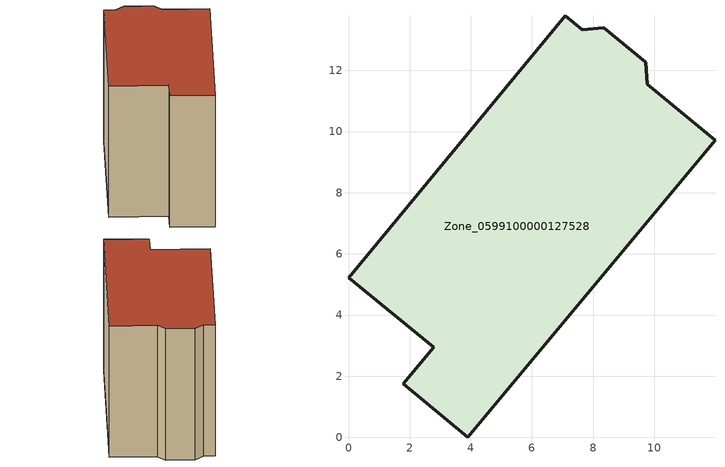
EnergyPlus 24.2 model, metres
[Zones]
Zone_0599100000127528
 floor ground (C_G): 1.79,1.76 2.78,2.94 0,5.23 7.09,13.79 7.64,13.33 8.34,13.39 9.71,12.27 9.77,11.55 11.98,9.71 3.9,0 z0
 wall outside (C_F): 2.78,2.94 1.79,1.76 3.9,0 11.98,9.71 9.77,11.55 9.71,12.27 8.34,13.39 7.64,13.33 7.09,13.79 0,5.23 2.78,2.94 z0:8.62
 roof outside (C_R): 7.09,13.79 0,5.23 2.78,2.94 1.79,1.76 3.9,0 11.98,9.71 9.77,11.55 9.71,12.27 8.34,13.39 7.64,13.33 z8.62
[BUILDING]
Pand.0599100000127528: North Axis=0; Terrain=City; Loads Convergence Tolerance Value=0.04; Temperature Convergence Tolerance Value=0.4; Solar Distribution=FullExterior; Maximum Number of Warmup Days=25; Minimum Number of Warmup Days=1
[Site:Location]
Rotterdam.The.Hague.AP_ZH_NLD Design_Conditions: Latitude=51.96; Longitude=4.45; Time Zone=1; Elevation=-4.5
[SITE:GROUNDTEMPERATURE:BUILDINGSURFACE]
18, 18, 18, 18, 18, 18, 18, 18, 18, 18, 18, 18
[MATERIAL] Thermal Absorptance=0.9; Solar Absorptance=0.7; Visible Absorptance=0.7
Name | Roughness | Thickness | Conductivity | Density | Specific Heat
G.TI.1946 | MediumSmooth | 0.15 | 1 | 540 | 1210
F.TI.1946 | Rough | 0.3 | 0.857143 | 1920 | 840
R.TI.1946 | MediumRough | 0.2 | 0.1 | 1500 | 1000
[CONSTRUCTION]
C_G: G.TI.1946
C_F: F.TI.1946
C_R: R.TI.1946
[ZONE]
Zone_0599100000127528: Type=1; Multiplier=1; Ceiling Height=Autocalculate; Volume=Autocalculate; Floor Area=autocalculate; Part of Total Floor Area=Yes
[ZONEINFILTRATION:DESIGNFLOWRATE]
Infil_Zone_0599100000127528: Zone or ZoneList or Space or SpaceList=Zone_0599100000127528; Schedule=AlwaysOn; Design Flow Rate Calculation Method=Flow/Area; Flow Rate per Floor Area=0.003; Constant Term Coefficient=1; Temperature Term Coefficient=0; Velocity Term Coefficient=0; Velocity Squared Term Coefficient=0
[HVACTEMPLATE:ZONE:IDEALLOADSAIRSYSTEM]
Zone_0599100000127528: Maximum Heating Supply Air Temperature=50; Minimum Cooling Supply Air Temperature=13; Maximum Heating Supply Air Humidity Ratio=0.0156; Minimum Cooling Supply Air Humidity Ratio=0.0077; Heating Limit=NoLimit; Cooling Limit=NoLimit; Dehumidification Control Type=ConstantSensibleHeatRatio; Cooling Sensible Heat Ratio=0.7; Dehumidification Setpoint=60; Humidification Control Type=None; Humidification Setpoint=30; Outdoor Air Method=None; Outdoor Air Flow Rate per Person=0.00944; Outdoor Air Flow Rate per Zone Floor Area=0; Outdoor Air Flow Rate per Zone=0; Demand Controlled Ventilation Type=None; Outdoor Air Economizer Type=NoEconomizer; Heat Recovery Type=None; Sensible Heat Recovery Effectiveness=0.7; Latent Heat Recovery Effectiveness=0.65
[ZONECONTROL:THERMOSTAT]
ThermostatControl_Zone_0599100000127528: Zone or ZoneList=Zone_0599100000127528; Control Type Schedule=DualSetpointControlType; Control 1=Thermostat_Zone_0599100000127528; Temperature Difference Between Cutout And Setpoint=0
[THERMOSTATSETPOINT:DUALSETPOINT]
Thermostat_Zone_0599100000127528: Heating Setpoint Temperature Schedule=HeatingSetpoint_Zone_0599100000127528; Cooling Setpoint Temperature Schedule=CoolingSetpoint_Zone_0599100000127528
[SCHEDULE:COMPACT]
HeatingSetpoint_Zone_0599100000127528: Through: 12/31, For: AllDays, Until: 24:00, 21
CoolingSetpoint_Zone_0599100000127528: Through: 12/31, For: AllDays, Until: 24:00, 24
DualSetpointControlType: Through: 12/31, For: AllDays, Until: 24:00, 4
AlwaysOn: Through: 12/31, For: AllDays, Until: 24:00, 1
